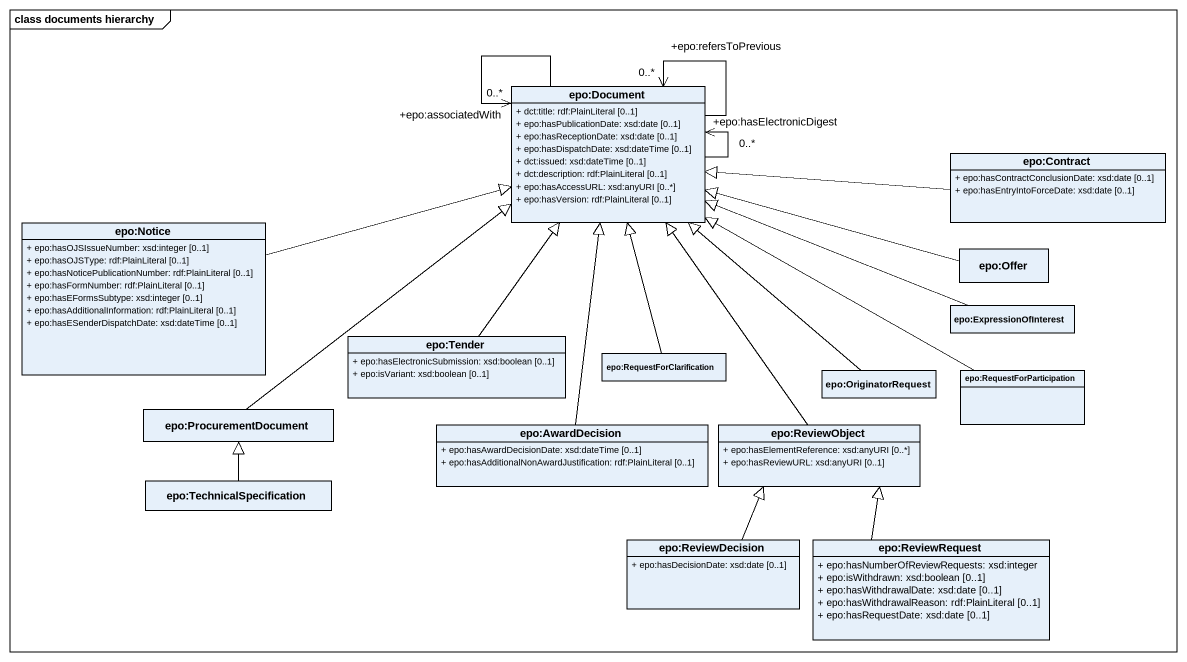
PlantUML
@startuml
mainframe class documents hierarchy
hide circle
hide empty members
skinparam classAttributeIconSize 0
class "epo:Document" as epo_Document {
  + dct:title: rdf:PlainLiteral [0..1]
  + epo:hasPublicationDate: xsd:date [0..1]
  + epo:hasReceptionDate: xsd:date [0..1]
  + epo:hasDispatchDate: xsd:dateTime [0..1]
  + dct:issued: xsd:dateTime [0..1]
  + dct:description: rdf:PlainLiteral [0..1]
  + epo:hasAccessURL: xsd:anyURI [0..*]
  + epo:hasVersion: rdf:PlainLiteral [0..1]
}
class "epo:Contract" as epo_Contract {
  + epo:hasContractConclusionDate: xsd:date [0..1]
  + epo:hasEntryIntoForceDate: xsd:date [0..1]
}
class "epo:Notice" as epo_Notice {
  + epo:hasOJSIssueNumber: xsd:integer [0..1]
  + epo:hasOJSType: rdf:PlainLiteral [0..1]
  + epo:hasNoticePublicationNumber: rdf:PlainLiteral [0..1]
  + epo:hasFormNumber: rdf:PlainLiteral [0..1]
  + epo:hasEFormsSubtype: xsd:integer [0..1]
  + epo:hasAdditionalInformation: rdf:PlainLiteral [0..1]
  + epo:hasESenderDispatchDate: xsd:dateTime [0..1]
}
class "epo:Offer" as epo_Offer
class "epo:ExpressionOfInterest" as epo_ExpressionOfInterest
class "epo:Tender" as epo_Tender {
  + epo:hasElectronicSubmission: xsd:boolean [0..1]
  + epo:isVariant: xsd:boolean [0..1]
}
class "epo:RequestForClarification" as epo_RequestForClarification
class "epo:OriginatorRequest" as epo_OriginatorRequest
class "epo:RequestForParticipation" as epo_RequestForParticipation
class "epo:ProcurementDocument" as epo_ProcurementDocument
class "epo:AwardDecision" as epo_AwardDecision {
  + epo:hasAwardDecisionDate: xsd:dateTime [0..1]
  + epo:hasAdditionalNonAwardJustification: rdf:PlainLiteral [0..1]
}
class "epo:ReviewObject" as epo_ReviewObject {
  + epo:hasElementReference: xsd:anyURI [0..*]
  + epo:hasReviewURL: xsd:anyURI [0..1]
}
class "epo:TechnicalSpecification" as epo_TechnicalSpecification
class "epo:ReviewDecision" as epo_ReviewDecision {
  + epo:hasDecisionDate: xsd:date [0..1]
}
class "epo:ReviewRequest" as epo_ReviewRequest {
  + epo:hasNumberOfReviewRequests: xsd:integer
  + epo:isWithdrawn: xsd:boolean [0..1]
  + epo:hasWithdrawalDate: xsd:date [0..1]
  + epo:hasWithdrawalReason: rdf:PlainLiteral [0..1]
  + epo:hasRequestDate: xsd:date [0..1]
}
epo_Document --> "+epo:refersToPrevious\n0..*" epo_Document
epo_Document --> "+epo:associatedWith\n0..*" epo_Document
epo_Document --> "+epo:hasElectronicDigest\n0..*" epo_Document
epo_Contract -left-|> epo_Document
epo_Notice -right-|> epo_Document
epo_Offer -left-|> epo_Document
epo_ExpressionOfInterest -left-|> epo_Document
epo_Tender -up-|> epo_Document
epo_RequestForClarification -up-|> epo_Document
epo_OriginatorRequest -up-|> epo_Document
epo_RequestForParticipation -left-|> epo_Document
epo_ProcurementDocument -up-|> epo_Document
epo_AwardDecision -up-|> epo_Document
epo_ReviewObject -up-|> epo_Document
epo_TechnicalSpecification -up-|> epo_ProcurementDocument
epo_ReviewDecision -up-|> epo_ReviewObject
epo_ReviewRequest -up-|> epo_ReviewObject
@enduml
